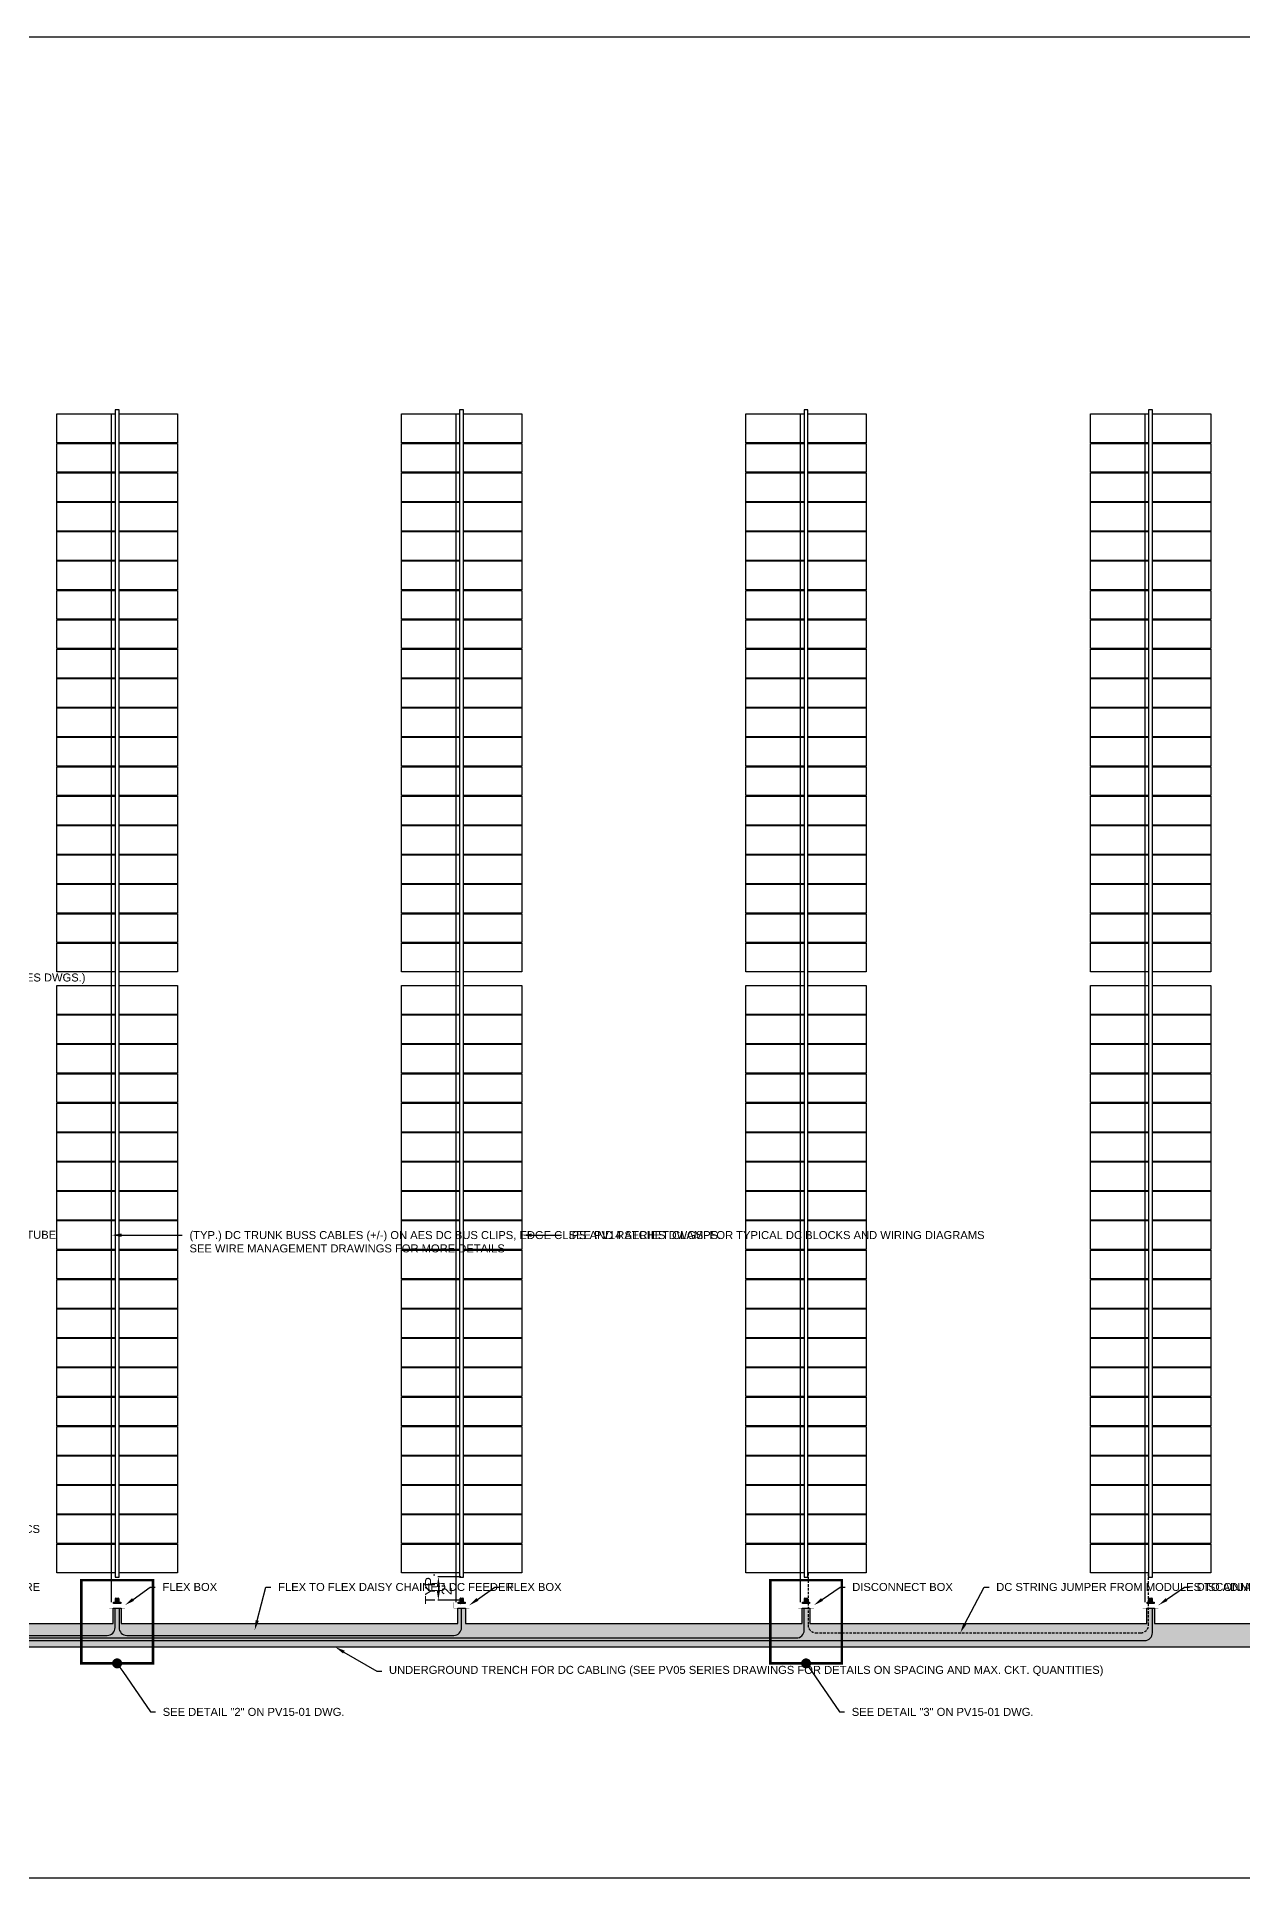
# Model space of a CAD drawing. Header units: feet. Extents: x -9903 to 12307, y -41 to 4121.
# Drawn here: x 525.3 to 645.9, y 10.9 to 194.9 of the extents above; entities that cross this region are included whole.
import ezdxf
from ezdxf import colors
from ezdxf.entities.mleader import LeaderData, LeaderLine
from ezdxf.lldxf.tags import DXFTag
from ezdxf.math import Vec2, Vec3

# ---------------------------------------------------------------- set-up
doc = ezdxf.new("R2010")
doc.units = ezdxf.units.FT
doc.header["$MEASUREMENT"] = 0
doc.linetypes.add('HIDDEN', pattern=[0.375, 0.25, -0.125])
doc.linetypes.add('PHANTOM2', pattern=[1.25, 0.625, -0.125, 0.125, -0.125, 0.125, -0.125])
for name, color, linetype in [('E-CABL-DF', 10, 'DF_CABLE'), ('E-CABL-DT', 30, 'DC TRUNK FEEDER'), ('E-COMB-BOX', 41, 'Continuous'), ('E-DC STRING', 170, 'HIDDEN'), ('E-TREN', 6, 'Continuous'), ('E-TREN-HATCH', 254, 'Continuous'), ('G-ANNO-TEXT', 1, 'Continuous'), ('G-DETL-LINE', 153, 'PHANTOM2'), ('G-TEXT', 7, 'Continuous'), ('PVcase PV Modules (full frames)', 142, 'Continuous'), ('S-BOLT', 93, 'Continuous'), ('S-STEL-ANGL', 3, 'Continuous')]:
    doc.layers.add(name, color=color, linetype=linetype)
doc.styles.add('NEI-A', font='arial.ttf')
doc.styles.get("Standard").update_dxf_attribs({"font": 'arial.ttf'})
tags = doc.linetypes.add('DC TRUNK FEEDER', pattern='A,0.5,-0.2,["DT",Standard,S=0.1,R=0,X=-0.1,Y=-0.05],-0.2', length=0.9).pattern_tags.tags
tags[6] = DXFTag(74, 10)
doc.linetypes.add('DF_CABLE', pattern='A,1,-0.2,["DF",Standard,S=0.1,R=0,X=-0.1,Y=-0.05],-0.2', length=1.4)
doc.dimstyles.new('NEI-A', dxfattribs={"dimtxt": 0.1, "dimasz": 0.125, "dimexe": 0.0625, "dimexo": 0.0625, "dimgap": 0.0625, "dimtad": 0, "dimtih": 1, "dimtoh": 1, "dimdec": 4, "dimzin": 3, "dimdsep": 46, "dimlunit": 4, "dimtxsty": 'NEI-A', "dimcen": 0, "dimadec": 0, "dimazin": 0, "dimtfac": 0.75, "dimtdec": 4, "dimtofl": 0, "dimtmove": 0, "dimatfit": 3, "dimfxl": 1, "dimfrac": 1, "dimtolj": 1, "dimtzin": 0, "dimarcsym": 0})

# ---------------------------------------------------------------- blocks, each defined once
blk = doc.blocks.new('BracketAngle_BottomView')
for p, q in [((81.5, 214.5), (70.5, 214.5)), ((72.4, 214.5), (72.4, 214.4)), ((74.4, 214.5), (74.4, 214.4)), ((77.7, 214.5), (77.7, 214.4)), ((79.7, 214.5), (79.7, 214.4))]:
    blk.add_line(p, q)
for points in [[(70.5, 216.4), (81.5, 216.4), (81.5, 214.4), (70.5, 214.4)], [(71.7, 215.7), (71.9, 215.4), (71.7, 215.1), (71.4, 215.1), (71.2, 215.4), (71.4, 215.7)], [(80.4, 215.7), (80.2, 215.4), (80.4, 215.1), (80.7, 215.1), (80.9, 215.4), (80.7, 215.7)]]:
    blk.add_lwpolyline(points, close=True)
for centre in [(71.5, 215.4), (80.5, 215.4)]:
    blk.add_circle(centre, 0.2)
blk = doc.blocks.new('HT72-18X (2x39)')
for points in [[(49971.08, 17289.69), (49971.08, 17293.41), (49978.57, 17293.41), (49978.57, 17289.69), (49971.08, 17289.69)], [(49978.57, 17293.93), (49978.57, 17143.99), (49979.06, 17143.99), (49979.06, 17293.93), (49978.57, 17293.93)], [(49979.06, 17289.69), (49979.06, 17293.41), (49986.56, 17293.41), (49986.56, 17289.69), (49979.06, 17289.69)], [(49971.08, 17285.91), (49971.08, 17289.63), (49978.57, 17289.63), (49978.57, 17285.91), (49971.08, 17285.91)], [(49979.06, 17285.91), (49979.06, 17289.63), (49986.56, 17289.63), (49986.56, 17285.91), (49979.06, 17285.91)], [(49971.08, 17282.14), (49971.08, 17285.86), (49978.57, 17285.86), (49978.57, 17282.14), (49971.08, 17282.14)], [(49979.06, 17282.14), (49979.06, 17285.86), (49986.56, 17285.86), (49986.56, 17282.14), (49979.06, 17282.14)], [(49971.08, 17278.36), (49971.08, 17282.08), (49978.57, 17282.08), (49978.57, 17278.36), (49971.08, 17278.36)], [(49979.06, 17278.36), (49979.06, 17282.08), (49986.56, 17282.08), (49986.56, 17278.36), (49979.06, 17278.36)], [(49971.08, 17274.59), (49971.08, 17278.3), (49978.57, 17278.3), (49978.57, 17274.59), (49971.08, 17274.59)], [(49979.06, 17274.59), (49979.06, 17278.3), (49986.56, 17278.3), (49986.56, 17274.59), (49979.06, 17274.59)], [(49971.08, 17270.81), (49971.08, 17274.53), (49978.57, 17274.53), (49978.57, 17270.81), (49971.08, 17270.81)], [(49979.06, 17270.81), (49979.06, 17274.53), (49986.56, 17274.53), (49986.56, 17270.81), (49979.06, 17270.81)], [(49971.08, 17267.03), (49971.08, 17270.75), (49978.57, 17270.75), (49978.57, 17267.03), (49971.08, 17267.03)], [(49979.06, 17267.03), (49979.06, 17270.75), (49986.56, 17270.75), (49986.56, 17267.03), (49979.06, 17267.03)], [(49971.08, 17263.26), (49971.08, 17266.97), (49978.57, 17266.97), (49978.57, 17263.26), (49971.08, 17263.26)], [(49979.06, 17263.26), (49979.06, 17266.97), (49986.56, 17266.97), (49986.56, 17263.26), (49979.06, 17263.26)], [(49971.08, 17259.48), (49971.08, 17263.2), (49978.57, 17263.2), (49978.57, 17259.48), (49971.08, 17259.48)], [(49979.06, 17259.48), (49979.06, 17263.2), (49986.56, 17263.2), (49986.56, 17259.48), (49979.06, 17259.48)], [(49971.08, 17255.7), (49971.08, 17259.42), (49978.57, 17259.42), (49978.57, 17255.7), (49971.08, 17255.7)], [(49979.06, 17255.7), (49979.06, 17259.42), (49986.56, 17259.42), (49986.56, 17255.7), (49979.06, 17255.7)], [(49971.08, 17251.93), (49971.08, 17255.65), (49978.57, 17255.65), (49978.57, 17251.93), (49971.08, 17251.93)], [(49979.06, 17251.93), (49979.06, 17255.65), (49986.56, 17255.65), (49986.56, 17251.93), (49979.06, 17251.93)], [(49971.08, 17248.15), (49971.08, 17251.87), (49978.57, 17251.87), (49978.57, 17248.15), (49971.08, 17248.15)], [(49979.06, 17248.15), (49979.06, 17251.87), (49986.56, 17251.87), (49986.56, 17248.15), (49979.06, 17248.15)], [(49971.08, 17244.38), (49971.08, 17248.09), (49978.57, 17248.09), (49978.57, 17244.38), (49971.08, 17244.38)], [(49979.06, 17244.38), (49979.06, 17248.09), (49986.56, 17248.09), (49986.56, 17244.38), (49979.06, 17244.38)], [(49971.08, 17240.6), (49971.08, 17244.32), (49978.57, 17244.32), (49978.57, 17240.6), (49971.08, 17240.6)], [(49979.06, 17240.6), (49979.06, 17244.32), (49986.56, 17244.32), (49986.56, 17240.6), (49979.06, 17240.6)], [(49971.08, 17236.82), (49971.08, 17240.54), (49978.57, 17240.54), (49978.57, 17236.82), (49971.08, 17236.82)], [(49979.06, 17236.82), (49979.06, 17240.54), (49986.56, 17240.54), (49986.56, 17236.82), (49979.06, 17236.82)], [(49971.08, 17233.05), (49971.08, 17236.76), (49978.57, 17236.76), (49978.57, 17233.05), (49971.08, 17233.05)], [(49979.06, 17233.05), (49979.06, 17236.76), (49986.56, 17236.76), (49986.56, 17233.05), (49979.06, 17233.05)], [(49971.08, 17229.27), (49971.08, 17232.99), (49978.57, 17232.99), (49978.57, 17229.27), (49971.08, 17229.27)], [(49979.06, 17229.27), (49979.06, 17232.99), (49986.56, 17232.99), (49986.56, 17229.27), (49979.06, 17229.27)], [(49971.08, 17225.49), (49971.08, 17229.21), (49978.57, 17229.21), (49978.57, 17225.49), (49971.08, 17225.49)], [(49979.06, 17225.49), (49979.06, 17229.21), (49986.56, 17229.21), (49986.56, 17225.49), (49979.06, 17225.49)], [(49971.08, 17221.72), (49971.08, 17225.44), (49978.57, 17225.44), (49978.57, 17221.72), (49971.08, 17221.72)], [(49979.06, 17221.72), (49979.06, 17225.44), (49986.56, 17225.44), (49986.56, 17221.72), (49979.06, 17221.72)], [(49971.08, 17216.26), (49971.08, 17219.98), (49978.57, 17219.98), (49978.57, 17216.26), (49971.08, 17216.26)], [(49979.06, 17216.26), (49979.06, 17219.98), (49986.56, 17219.98), (49986.56, 17216.26), (49979.06, 17216.26)], [(49971.08, 17212.49), (49971.08, 17216.2), (49978.57, 17216.2), (49978.57, 17212.49), (49971.08, 17212.49)], [(49979.06, 17212.49), (49979.06, 17216.2), (49986.56, 17216.2), (49986.56, 17212.49), (49979.06, 17212.49)], [(49971.08, 17208.71), (49971.08, 17212.43), (49978.57, 17212.43), (49978.57, 17208.71), (49971.08, 17208.71)], [(49979.06, 17208.71), (49979.06, 17212.43), (49986.56, 17212.43), (49986.56, 17208.71), (49979.06, 17208.71)], [(49971.08, 17204.93), (49971.08, 17208.65), (49978.57, 17208.65), (49978.57, 17204.93), (49971.08, 17204.93)], [(49979.06, 17204.93), (49979.06, 17208.65), (49986.56, 17208.65), (49986.56, 17204.93), (49979.06, 17204.93)], [(49971.08, 17201.16), (49971.08, 17204.87), (49978.57, 17204.87), (49978.57, 17201.16), (49971.08, 17201.16)], [(49979.06, 17201.16), (49979.06, 17204.87), (49986.56, 17204.87), (49986.56, 17201.16), (49979.06, 17201.16)], [(49971.08, 17197.38), (49971.08, 17201.1), (49978.57, 17201.1), (49978.57, 17197.38), (49971.08, 17197.38)], [(49979.06, 17197.38), (49979.06, 17201.1), (49986.56, 17201.1), (49986.56, 17197.38), (49979.06, 17197.38)], [(49971.08, 17193.6), (49971.08, 17197.32), (49978.57, 17197.32), (49978.57, 17193.6), (49971.08, 17193.6)], [(49979.06, 17193.6), (49979.06, 17197.32), (49986.56, 17197.32), (49986.56, 17193.6), (49979.06, 17193.6)], [(49971.08, 17189.83), (49971.08, 17193.55), (49978.57, 17193.55), (49978.57, 17189.83), (49971.08, 17189.83)], [(49979.06, 17189.83), (49979.06, 17193.55), (49986.56, 17193.55), (49986.56, 17189.83), (49979.06, 17189.83)], [(49971.08, 17186.05), (49971.08, 17189.77), (49978.57, 17189.77), (49978.57, 17186.05), (49971.08, 17186.05)], [(49979.06, 17186.05), (49979.06, 17189.77), (49986.56, 17189.77), (49986.56, 17186.05), (49979.06, 17186.05)], [(49971.08, 17182.28), (49971.08, 17185.99), (49978.57, 17185.99), (49978.57, 17182.28), (49971.08, 17182.28)], [(49979.06, 17182.28), (49979.06, 17185.99), (49986.56, 17185.99), (49986.56, 17182.28), (49979.06, 17182.28)], [(49971.08, 17178.5), (49971.08, 17182.22), (49978.57, 17182.22), (49978.57, 17178.5), (49971.08, 17178.5)], [(49979.06, 17178.5), (49979.06, 17182.22), (49986.56, 17182.22), (49986.56, 17178.5), (49979.06, 17178.5)], [(49971.08, 17174.72), (49971.08, 17178.44), (49978.57, 17178.44), (49978.57, 17174.72), (49971.08, 17174.72)], [(49979.06, 17174.72), (49979.06, 17178.44), (49986.56, 17178.44), (49986.56, 17174.72), (49979.06, 17174.72)], [(49971.08, 17170.95), (49971.08, 17174.66), (49978.57, 17174.66), (49978.57, 17170.95), (49971.08, 17170.95)], [(49979.06, 17170.95), (49979.06, 17174.66), (49986.56, 17174.66), (49986.56, 17170.95), (49979.06, 17170.95)], [(49971.08, 17167.17), (49971.08, 17170.89), (49978.57, 17170.89), (49978.57, 17167.17), (49971.08, 17167.17)], [(49979.06, 17167.17), (49979.06, 17170.89), (49986.56, 17170.89), (49986.56, 17167.17), (49979.06, 17167.17)], [(49971.08, 17163.39), (49971.08, 17167.11), (49978.57, 17167.11), (49978.57, 17163.39), (49971.08, 17163.39)], [(49979.06, 17163.39), (49979.06, 17167.11), (49986.56, 17167.11), (49986.56, 17163.39), (49979.06, 17163.39)], [(49971.08, 17159.62), (49971.08, 17163.34), (49978.57, 17163.34), (49978.57, 17159.62), (49971.08, 17159.62)], [(49979.06, 17159.62), (49979.06, 17163.34), (49986.56, 17163.34), (49986.56, 17159.62), (49979.06, 17159.62)], [(49971.08, 17155.84), (49971.08, 17159.56), (49978.57, 17159.56), (49978.57, 17155.84), (49971.08, 17155.84)], [(49979.06, 17155.84), (49979.06, 17159.56), (49986.56, 17159.56), (49986.56, 17155.84), (49979.06, 17155.84)], [(49971.08, 17152.07), (49971.08, 17155.78), (49978.57, 17155.78), (49978.57, 17152.07), (49971.08, 17152.07)], [(49979.06, 17152.07), (49979.06, 17155.78), (49986.56, 17155.78), (49986.56, 17152.07), (49979.06, 17152.07)], [(49971.08, 17148.29), (49971.08, 17152.01), (49978.57, 17152.01), (49978.57, 17148.29), (49971.08, 17148.29)], [(49979.06, 17148.29), (49979.06, 17152.01), (49986.56, 17152.01), (49986.56, 17148.29), (49979.06, 17148.29)], [(49971.08, 17144.51), (49971.08, 17148.23), (49978.57, 17148.23), (49978.57, 17144.51), (49971.08, 17144.51)], [(49979.06, 17144.51), (49979.06, 17148.23), (49986.56, 17148.23), (49986.56, 17144.51), (49979.06, 17144.51)]]:
    blk.add_lwpolyline(points)
blk = doc.blocks.new('*D26')
at = {"layer": 'Defpoints', "color": 0, "transparency": 16777216}
for p in [(567.81, 40.97), (565.49, 38.64), (567.82, 38.64)]:
    blk.add_point(p, dxfattribs=at)
at = {"layer": 'G-ANNO-TEXT', "color": 0, "lineweight": -2, "transparency": 16777216}
for p, q in [((567.75, 40.97), (565.43, 40.97)), ((565.49, 39.97), (565.49, 39.64)), ((567.76, 38.64), (565.43, 38.64))]:
    blk.add_line(p, q, dxfattribs=at)
at = {"layer": 'G-ANNO-TEXT', "color": 0, "transparency": 16777216}
for points in [[(565.33, 39.97), (565.66, 39.97), (565.49, 40.97)], [(565.33, 39.64), (565.66, 39.64), (565.49, 38.64)]]:
    blk.add_solid(points, dxfattribs=at)
at = {"layer": 'G-ANNO-TEXT', "color": 0, "transparency": 16777216, "insert": (565.49, 39.8), "char_height": 1, "attachment_point": 5, "rotation": 90, "style": 'NEI-A'}
blk.add_mtext('\\A1;TYP.\\P2"', dxfattribs=at)
blk = doc.blocks.new('_Dot')
at = {"color": 0, "linetype": 'ByBlock', "lineweight": -2}
blk.add_line((-0.5, 0), (-1, 0), dxfattribs=at)
at = {"color": 0, "linetype": 'ByBlock', "const_width": 0.5}
blk.add_lwpolyline([(-0.25, 0, 1), (0.25, 0, 1)], format="xyb", close=True, dxfattribs=at)
blk = doc.blocks.new('*U25')
at = {"layer": 'Defpoints'}
blk.add_lwpolyline([(0, 23.011), (26.909, 23.011), (26.909, 0), (0, 0)], close=True, dxfattribs=at)

msp = doc.modelspace()

# ---------------------------------------------------------------- hatches: boundary and pattern name
at = {"layer": 'E-TREN-HATCH'}
h = msp.add_hatch(color=256, dxfattribs=at)
h.dxf.hatch_style = 1
h.paths.add_polyline_path([(662.1, 36.3), (637.12, 36.3), (637.12, 37.85), (636.34, 37.85), (636.34, 36.3), (602.66, 36.3), (602.66, 37.85), (601.88, 37.85), (601.88, 36.3), (568.2, 36.3), (568.2, 37.85), (567.43, 37.85), (567.43, 36.3), (533.75, 36.3), (533.75, 37.85), (532.97, 37.85), (532.97, 36.3), (499.24, 36.3), (499.24, 37.85), (498.46, 37.85), (498.46, 36.3), (464.78, 36.3), (464.78, 37.85), (464, 37.85), (464, 36.3), (450.41, 36.3), (450.41, 33.96), (662.1, 33.96)])
at = {"layer": 'S-BOLT'}
h = msp.add_hatch(dxfattribs=at)
h.set_pattern_fill('ANSI31', color=256, scale=0.064847)
h.set_pattern_definition([(45, (531.963159, 34.026337), (-0.005731732, 0.005731732), [])])
h.paths.add_polyline_path([(533.52, 38.66), (533.48, 38.66), (533.48, 38.45), (533.52, 38.45)])
h.paths.add_polyline_path([(533.52, 38.39), (533.48, 38.39), (533.48, 38.32), (533.52, 38.32)])
h.paths.add_polyline_path([(533.23, 38.39), (533.2, 38.39), (533.2, 38.32), (533.23, 38.32)])
h.paths.add_polyline_path([(533.2, 38.66), (533.2, 38.45), (533.23, 38.45), (533.23, 38.66)])
h = msp.add_hatch(dxfattribs=at)
h.set_pattern_fill('ANSI31', color=256, scale=0.064847)
h.set_pattern_definition([(45, (566.420336, 34.026337), (-0.005731732, 0.005731732), [])])
h.paths.add_polyline_path([(567.97, 38.66), (567.94, 38.66), (567.94, 38.45), (567.97, 38.45)])
h.paths.add_polyline_path([(567.97, 38.39), (567.94, 38.39), (567.94, 38.32), (567.97, 38.32)])
h.paths.add_polyline_path([(567.69, 38.39), (567.66, 38.39), (567.66, 38.32), (567.69, 38.32)])
h.paths.add_polyline_path([(567.66, 38.66), (567.66, 38.45), (567.69, 38.45), (567.69, 38.66)])
h = msp.add_hatch(dxfattribs=at)
h.set_pattern_fill('ANSI31', color=256, scale=0.064847)
h.set_pattern_definition([(45, (600.877513, 34.026337), (-0.005731732, 0.005731732), [])])
h.paths.add_polyline_path([(602.43, 38.66), (602.4, 38.66), (602.4, 38.45), (602.43, 38.45)])
h.paths.add_polyline_path([(602.43, 38.39), (602.4, 38.39), (602.4, 38.32), (602.43, 38.32)])
h.paths.add_polyline_path([(602.15, 38.39), (602.11, 38.39), (602.11, 38.32), (602.15, 38.32)])
h.paths.add_polyline_path([(602.11, 38.66), (602.11, 38.45), (602.15, 38.45), (602.15, 38.66)])
h = msp.add_hatch(dxfattribs=at)
h.set_pattern_fill('ANSI31', color=256, scale=0.064847)
h.set_pattern_definition([(45, (635.33469, 34.026337), (-0.005731732, 0.005731732), [])])
h.paths.add_polyline_path([(636.89, 38.66), (636.85, 38.66), (636.85, 38.45), (636.89, 38.45)])
h.paths.add_polyline_path([(636.89, 38.39), (636.85, 38.39), (636.85, 38.32), (636.89, 38.32)])
h.paths.add_polyline_path([(636.6, 38.39), (636.57, 38.39), (636.57, 38.32), (636.6, 38.32)])
h.paths.add_polyline_path([(636.57, 38.66), (636.57, 38.45), (636.6, 38.45), (636.6, 38.66)])

# ---------------------------------------------------------------- linework, layer by layer
at = {"layer": 'E-CABL-DF', "ltscale": 0.5, "flags": 128}
for points in [[(450.41, 34.61), (636.15, 34.61, 0.414214), (636.92, 35.39), (636.92, 37.85)], [(450.41, 34.87), (601.3, 34.87, 0.414214), (602.08, 35.65), (602.08, 37.85)], [(499.04, 37.85), (499.04, 35.91, 0.414214), (499.82, 35.13), (532.38, 35.13, 0.414214), (533.16, 35.91), (533.16, 37.85)], [(533.55, 37.85), (533.55, 35.91, 0.414214), (534.33, 35.13), (567.04, 35.13, 0.414214), (567.81, 35.91), (567.81, 37.85)]]:
    msp.add_lwpolyline(points, format="xyb", dxfattribs=at)
at = {"layer": 'E-CABL-DT'}
for points in [[(532.81, 38.44), (532.81, 157.24)], [(567.27, 38.44), (567.27, 157.24)], [(601.73, 38.44), (601.73, 157.24)], [(636.18, 38.44), (636.18, 157.24)]]:
    msp.add_lwpolyline(points, dxfattribs=at)
at = {"layer": 'E-COMB-BOX', "const_width": 0.00324}
for points in [[(532.58, 38.44), (532.58, 37.85), (534.14, 37.85), (534.14, 38.44)], [(534.14, 38.44), (532.58, 38.44)], [(532.58, 37.92), (534.14, 37.92)], [(567.04, 38.44), (567.04, 37.85), (568.59, 37.85), (568.59, 38.44)], [(568.59, 38.44), (567.04, 38.44)], [(567.04, 37.92), (568.59, 37.92)], [(601.49, 38.44), (601.49, 37.85), (603.05, 37.85), (603.05, 38.44)], [(603.05, 38.44), (601.49, 38.44)], [(601.49, 37.92), (603.05, 37.92)], [(635.95, 38.44), (635.95, 37.85), (637.51, 37.85), (637.51, 38.44)], [(637.51, 38.44), (635.95, 38.44)], [(635.95, 37.92), (637.51, 37.92)]]:
    msp.add_lwpolyline(points, dxfattribs=at)
at = {"layer": 'E-DC STRING'}
msp.add_lwpolyline([(602.47, 41.37), (602.47, 36.17, 0.414214), (603.24, 35.39), (635.76, 35.39, 0.414214), (636.53, 36.17), (636.53, 41.37)], format="xyb", dxfattribs=at)
at = {"layer": 'E-TREN'}
for points in [[(499.24, 36.3), (532.97, 36.3), (532.97, 37.85), (533.75, 37.85), (533.75, 36.3), (567.43, 36.3), (567.43, 37.85), (568.2, 37.85), (568.2, 36.3), (601.88, 36.3), (601.88, 37.85), (602.66, 37.85), (602.66, 36.3), (636.34, 36.3), (636.34, 37.85), (637.12, 37.85), (637.12, 36.3), (662.1, 36.3)], [(662.1, 33.96), (450.41, 33.96)]]:
    msp.add_lwpolyline(points, dxfattribs=at)
at = {"layer": 'G-DETL-LINE', "const_width": 0.259}
for points in [[(529.78, 40.65), (536.94, 40.65), (536.94, 32.33), (529.78, 32.33)], [(598.69, 40.65), (605.85, 40.65), (605.85, 32.33), (598.69, 32.33)]]:
    msp.add_lwpolyline(points, close=True, dxfattribs=at)
at = {"layer": 'G-TEXT', "flags": 128}
for points in [[(533.24, 38.45), (533.48, 38.45), (533.48, 38.46), (533.38, 38.46, -0.414214), (533.36, 38.47), (533.36, 38.8, -0.414214), (533.38, 38.81), (533.48, 38.81), (533.48, 38.83), (533.24, 38.83), (533.24, 38.81), (533.34, 38.81, -0.414214), (533.35, 38.8), (533.35, 38.47, -0.414214), (533.34, 38.46), (533.24, 38.46), (533.24, 38.45)], [(567.69, 38.45), (567.94, 38.45), (567.94, 38.46), (567.83, 38.46, -0.414214), (567.82, 38.47), (567.82, 38.8, -0.414214), (567.83, 38.81), (567.94, 38.81), (567.94, 38.83), (567.69, 38.83), (567.69, 38.81), (567.79, 38.81, -0.414214), (567.81, 38.8), (567.81, 38.47, -0.414214), (567.79, 38.46), (567.69, 38.46), (567.69, 38.45)], [(602.15, 38.45), (602.39, 38.45), (602.39, 38.46), (602.29, 38.46, -0.414214), (602.28, 38.47), (602.28, 38.8, -0.414214), (602.29, 38.81), (602.39, 38.81), (602.39, 38.83), (602.15, 38.83), (602.15, 38.81), (602.25, 38.81, -0.414214), (602.27, 38.8), (602.27, 38.47, -0.414214), (602.25, 38.46), (602.15, 38.46), (602.15, 38.45)], [(636.61, 38.45), (636.85, 38.45), (636.85, 38.46), (636.75, 38.46, -0.414214), (636.73, 38.47), (636.73, 38.8, -0.414214), (636.75, 38.81), (636.85, 38.81), (636.85, 38.83), (636.61, 38.83), (636.61, 38.81), (636.71, 38.81, -0.414214), (636.72, 38.8), (636.72, 38.47, -0.414214), (636.71, 38.46), (636.61, 38.46), (636.61, 38.45)]]:
    msp.add_lwpolyline(points, format="xyb", dxfattribs=at)
at = {"layer": 'S-BOLT'}
for p, q in [((533.23, 38.86), (533.48, 38.86)), ((533.23, 38.83), (533.48, 38.83)), ((567.69, 38.86), (567.94, 38.86)), ((567.69, 38.83), (567.94, 38.83)), ((602.15, 38.86), (602.4, 38.86)), ((602.15, 38.83), (602.4, 38.83)), ((636.6, 38.86), (636.85, 38.86)), ((636.6, 38.83), (636.85, 38.83)), ((533.17, 38.41), (533.17, 38.44)), ((533.18, 38.39), (533.18, 38.41)), ((533.26, 38.39), (533.18, 38.39)), ((533.22, 38.41), (533.23, 38.43)), ((533.22, 38.41), (533.24, 38.43)), ((533.26, 38.39), (533.26, 38.41)), ((533.45, 38.41), (533.45, 38.44)), ((533.46, 38.39), (533.46, 38.41)), ((533.54, 38.39), (533.46, 38.39)), ((533.5, 38.41), (533.51, 38.43)), ((533.51, 38.41), (533.52, 38.43)), ((533.54, 38.39), (533.54, 38.41)), ((567.62, 38.41), (567.62, 38.44)), ((567.63, 38.39), (567.63, 38.41)), ((567.71, 38.39), (567.63, 38.39)), ((567.67, 38.41), (567.68, 38.43)), ((567.68, 38.41), (567.69, 38.43)), ((567.71, 38.39), (567.71, 38.41)), ((567.91, 38.41), (567.91, 38.44)), ((567.92, 38.39), (567.92, 38.41)), ((568, 38.39), (567.92, 38.39)), ((567.96, 38.41), (567.97, 38.43)), ((567.97, 38.41), (567.98, 38.43)), ((568, 38.39), (568, 38.41)), ((602.08, 38.41), (602.08, 38.44)), ((602.09, 38.39), (602.09, 38.41)), ((602.17, 38.39), (602.09, 38.39)), ((602.13, 38.41), (602.14, 38.43)), ((602.14, 38.41), (602.15, 38.43)), ((602.17, 38.39), (602.17, 38.41)), ((602.36, 38.41), (602.36, 38.44)), ((602.37, 38.39), (602.37, 38.41)), ((602.45, 38.39), (602.37, 38.39)), ((602.41, 38.41), (602.42, 38.43)), ((602.42, 38.41), (602.43, 38.43)), ((602.45, 38.39), (602.45, 38.41)), ((636.54, 38.41), (636.54, 38.44)), ((636.55, 38.39), (636.55, 38.41)), ((636.63, 38.39), (636.55, 38.39)), ((636.59, 38.41), (636.6, 38.43)), ((636.6, 38.41), (636.61, 38.43)), ((636.63, 38.39), (636.63, 38.41)), ((636.82, 38.41), (636.82, 38.44)), ((636.83, 38.39), (636.83, 38.41)), ((636.91, 38.39), (636.83, 38.39)), ((636.87, 38.41), (636.88, 38.43)), ((636.88, 38.41), (636.89, 38.43)), ((636.91, 38.39), (636.91, 38.41))]:
    msp.add_line(p, q, dxfattribs=at)
for points in [[(533.23, 38.83), (533.23, 38.45), (533.2, 38.45), (533.2, 38.83)], [(533.52, 38.83), (533.52, 38.45), (533.48, 38.45), (533.48, 38.83)], [(567.69, 38.83), (567.69, 38.45), (567.66, 38.45), (567.66, 38.83)], [(567.97, 38.83), (567.97, 38.45), (567.94, 38.45), (567.94, 38.83)], [(602.15, 38.83), (602.15, 38.45), (602.11, 38.45), (602.11, 38.83)], [(602.43, 38.83), (602.43, 38.45), (602.4, 38.45), (602.4, 38.83)], [(636.6, 38.83), (636.6, 38.45), (636.57, 38.45), (636.57, 38.83)], [(636.89, 38.83), (636.89, 38.45), (636.85, 38.45), (636.85, 38.83)], [(533.17, 38.44), (533.27, 38.44)], [(533.27, 38.44), (533.27, 38.41), (533.17, 38.41)], [(533.17, 38.43), (533.27, 38.43)], [(533.2, 38.66), (533.23, 38.66)], [(533.23, 38.39), (533.23, 38.32), (533.2, 38.32), (533.2, 38.39)], [(533.45, 38.44), (533.55, 38.44)], [(533.55, 38.44), (533.55, 38.41), (533.45, 38.41)], [(533.45, 38.43), (533.55, 38.43)], [(533.48, 38.66), (533.52, 38.66)], [(533.52, 38.39), (533.52, 38.32), (533.48, 38.32), (533.48, 38.39)], [(567.62, 38.44), (567.72, 38.44)], [(567.72, 38.44), (567.72, 38.41), (567.62, 38.41)], [(567.62, 38.43), (567.72, 38.43)], [(567.66, 38.66), (567.69, 38.66)], [(567.69, 38.39), (567.69, 38.32), (567.66, 38.32), (567.66, 38.39)], [(567.91, 38.44), (568.01, 38.44)], [(568.01, 38.44), (568.01, 38.41), (567.91, 38.41)], [(567.91, 38.43), (568.01, 38.43)], [(567.94, 38.66), (567.97, 38.66)], [(567.97, 38.39), (567.97, 38.32), (567.94, 38.32), (567.94, 38.39)], [(602.08, 38.44), (602.18, 38.44)], [(602.18, 38.44), (602.18, 38.41), (602.08, 38.41)], [(602.08, 38.43), (602.18, 38.43)], [(602.11, 38.66), (602.15, 38.66)], [(602.15, 38.39), (602.15, 38.32), (602.11, 38.32), (602.11, 38.39)], [(602.36, 38.44), (602.46, 38.44)], [(602.46, 38.44), (602.46, 38.41), (602.36, 38.41)], [(602.36, 38.43), (602.46, 38.43)], [(602.4, 38.66), (602.43, 38.66)], [(602.43, 38.39), (602.43, 38.32), (602.4, 38.32), (602.4, 38.39)], [(636.54, 38.44), (636.64, 38.44)], [(636.64, 38.44), (636.64, 38.41), (636.54, 38.41)], [(636.54, 38.43), (636.64, 38.43)], [(636.57, 38.66), (636.6, 38.66)], [(636.6, 38.39), (636.6, 38.32), (636.57, 38.32), (636.57, 38.39)], [(636.82, 38.44), (636.92, 38.44)], [(636.92, 38.44), (636.92, 38.41), (636.82, 38.41)], [(636.82, 38.43), (636.92, 38.43)], [(636.85, 38.66), (636.89, 38.66)], [(636.89, 38.39), (636.89, 38.32), (636.85, 38.32), (636.85, 38.39)]]:
    msp.add_lwpolyline(points, dxfattribs=at)
for centre, start, end in [((533.23, 38.83), 90, 180), ((533.48, 38.83), 0, 90), ((567.69, 38.83), 90, 180), ((567.94, 38.83), 0, 90), ((602.15, 38.83), 90, 180), ((602.4, 38.83), 0, 90), ((636.6, 38.83), 90, 180), ((636.85, 38.83), 0, 90)]:
    msp.add_arc(centre, 0.0324, start, end, dxfattribs=at)

# ---------------------------------------------------------------- block references
at = {"layer": 'Defpoints', "xscale": 8, "yscale": 8, "zscale": 8}
msp.add_blockref('*U25', (445.25, 10.86), dxfattribs=at)
at = {"layer": 'PVcase PV Modules (full frames)', "color": 144, "true_color": 0x007ca5, "xscale": 0.7781656933187834, "yscale": 0.7781656933187834, "zscale": 0.7781656933187834}
for p in [(-38358.44, -13299.9), (-38323.99, -13299.9), (-38289.53, -13299.9), (-38255.07, -13299.9)]:
    msp.add_blockref('HT72-18X (2x39)', p, dxfattribs=at)
at = {"layer": 'S-STEL-ANGL', "xscale": 0.06484714110989862, "yscale": 0.06484714110989862, "zscale": 0.06484714110989862, "rotation": 180}
for p in [(538.29, 52.35), (572.75, 52.35), (607.2, 52.35), (641.66, 52.35)]:
    msp.add_blockref('BracketAngle_BottomView', p, dxfattribs=at)

# ---------------------------------------------------------------- dimensions: what is measured, and where the dimension line sits
at = {"layer": 'G-ANNO-TEXT'}
dim = msp.add_linear_dim(base=(565.49, 38.64), p1=(567.81, 40.97), p2=(567.82, 38.64), angle=90, text='TYP.\\P<>', dimstyle='NEI-A', override={"dimtxt": 1, "dimasz": 1, "dimdec": 0}, dxfattribs=at)
dim.commit()
dim.dimension.update_dxf_attribs({"geometry": '*D26', "text_midpoint": (565.49, 39.8), "dimtype": 160, "text_rotation": 90})

# ---------------------------------------------------------------- leaders
ml = msp.add_multileader_mtext('Standard', dxfattribs=at)
ml.set_content('\\pxql,t3.00005;A.C.U. BOX (AMPT COMMUNICATIONS UNIT) MOUNTED UNDER TRACKER TABLES (SEE PV13 SERIES DWGS.)', color=256, style='NEI-A')
ml.set_leader_properties()
ml.build(insert=Vec2(0, 0))
ml.multileader.update_dxf_attribs({"dogleg_length": 0.0625, "arrow_head_size": 1, "scale": 8})
ctx = ml.context
ctx.base_point, ctx.scale, ctx.char_height, ctx.arrow_head_size, ctx.landing_gap_size, ctx.plane_origin = Vec3(470.37, 100.78), 8, 0.8, 1, 0.72, Vec3(1080.71, -324.69)
notes = []
notes.append((ctx, [(0, (1, 1, 0), (469.87, 100.78), (1, 0), 0.5, [(1, [(465.12, 100.78)], 0, [])])]))
ctx.mtext.insert, ctx.mtext.width, ctx.mtext.flow_direction = Vec3(471.09, 101.3), 20.8113, 5
ml = msp.add_multileader_mtext('Standard', dxfattribs=at)
ml.set_content('\\pxql,t3.00005;(TYP.) TRACKER TABLE', color=256, style='NEI-A')
ml.set_leader_properties()
ml.build(insert=Vec2(0, 0))
ml.multileader.update_dxf_attribs({"dogleg_length": 0.0625, "arrow_head_size": 1, "scale": 8})
ctx = ml.context
ctx.base_point, ctx.scale, ctx.char_height, ctx.arrow_head_size, ctx.landing_gap_size, ctx.plane_origin = Vec3(474.43, 75.14), 8, 0.8, 1, 0.72, Vec3(1086.05, -350.32)
notes.append((ctx, [(0, (1, 1, 0), (473.93, 75.14), (1, 0), 0.5, [(1, [(470.47, 75.14)], 0, [])])]))
ctx.mtext.insert, ctx.mtext.width, ctx.mtext.flow_direction = Vec3(475.15, 75.54), 10.6538, 5
ml = msp.add_multileader_mtext('Standard', dxfattribs=at)
ml.set_content('\\pxql,t3.00005;(TYP.) TRACKER TABLE TORQUE TUBE', color=256, style='NEI-A')
ml.set_leader_properties()
ml.build(insert=Vec2(0, 0))
ml.multileader.update_dxf_attribs({"dogleg_length": 0.0625, "arrow_head_size": 1, "scale": 8})
ctx = ml.context
ctx.base_point, ctx.scale, ctx.char_height, ctx.arrow_head_size, ctx.landing_gap_size, ctx.plane_origin = Vec3(505.43, 75.14), 8, 0.8, 1, 0.72, Vec3(1115.8, -350.32)
notes.append((ctx, [(0, (1, 1, 0), (504.93, 75.14), (1, 0), 0.5, [(1, [(499.09, 75.14)], 0, [])])]))
ctx.mtext.insert, ctx.mtext.width, ctx.mtext.flow_direction = Vec3(506.15, 75.58), 12.9952, 5
ml = msp.add_multileader_mtext('Standard', dxfattribs=at)
ml.set_content('\\pxql,t3.00005;(TYP.) DC TRUNK BUSS CABLES (+/-) ON AES DC BUS CLIPS, EDGE CLIPS AND RATCHET CLAMPS.\\PSEE WIRE MANAGEMENT DRAWINGS FOR MORE DETAILS', color=256, style='NEI-A')
ml.set_leader_properties()
ml.build(insert=Vec2(0, 0))
ml.multileader.update_dxf_attribs({"dogleg_length": 0.0625, "arrow_head_size": 1, "scale": 8})
ctx = ml.context
ctx.base_point, ctx.scale, ctx.char_height, ctx.arrow_head_size, ctx.landing_gap_size, ctx.plane_origin = Vec3(539.88, 75.14), 8, 0.8, 1, 0.72, Vec3(1150.26, -350.32)
notes.append((ctx, [(0, (1, 1, 0), (539.38, 75.14), (1, 0), 0.5, [(1, [(532.81, 75.14)], 0, [])])]))
ctx.mtext.insert, ctx.mtext.width, ctx.mtext.flow_direction = Vec3(540.6, 75.55), 21.1205, 5
ml = msp.add_multileader_mtext('Standard', dxfattribs=at)
ml.set_content('\\pxql,t3.00005;SEE PV14 SERIES DWGS. FOR TYPICAL DC BLOCKS AND WIRING DIAGRAMS ', color=256, style='NEI-A')
ml.set_leader_properties()
ml.build(insert=Vec2(0, 0))
ml.multileader.update_dxf_attribs({"dogleg_length": 0.0625, "arrow_head_size": 1, "scale": 8})
ctx = ml.context
ctx.base_point, ctx.scale, ctx.char_height, ctx.arrow_head_size, ctx.landing_gap_size, ctx.plane_origin = Vec3(577.8, 75.14), 8, 0.8, 1, 0.72, Vec3(1189.43, -350.32)
notes.append((ctx, [(0, (1, 1, 0), (577.3, 75.14), (1, 0), 0.5, [(1, [(573.84, 75.14)], 0, [])])]))
ctx.mtext.insert, ctx.mtext.width, ctx.mtext.defined_height, ctx.mtext.flow_direction = Vec3(578.52, 75.55), 16.1768, 6.28, 5
ml = msp.add_multileader_mtext('Standard', dxfattribs=at)
ml.set_content('\\pxql,t3.00005;P.O.E. BOX (POWER OVER ETHERNET HUB) MOUNTED TO CLOSEST FLEX/DISC. BOX POST TO PCS', color=256, style='NEI-A')
ml.set_leader_properties()
ml.build(insert=Vec2(0, 0))
ml.multileader.update_dxf_attribs({"dogleg_length": 0.0625, "arrow_head_size": 1, "scale": 8})
ctx = ml.context
ctx.base_point, ctx.scale, ctx.char_height, ctx.arrow_head_size, ctx.landing_gap_size, ctx.plane_origin = Vec3(470.97, 45.76), 8, 0.8, 1, 0.72, Vec3(1096.88, -387.35)
notes.append((ctx, [(0, (1, 1, 0), (470.47, 45.76), (1, 0), 0.5, [(1, [(464.39, 39.35)], 0, [])])]))
ctx.mtext.insert, ctx.mtext.width, ctx.mtext.flow_direction = Vec3(471.69, 46.17), 21.1868, 5
ml = msp.add_multileader_mtext('Standard', dxfattribs=at)
ml.set_content('\\pxql,t3.00005;ALL ELECTRIC BOXES AND SUPPORT POSTS SHALL BE GROUNDED FROM DC TRENCH GROUND WIRE', color=256, style='NEI-A')
ml.set_leader_properties()
ml.build(insert=Vec2(0, 0))
ml.multileader.update_dxf_attribs({"dogleg_length": 0.0625, "arrow_head_size": 1, "scale": 8})
ctx = ml.context
ctx.base_point, ctx.scale, ctx.char_height, ctx.arrow_head_size, ctx.landing_gap_size, ctx.plane_origin = Vec3(469, 39.96), 8, 0.8, 1, 0.72, Vec3(1091.06, -391.64)
notes.append((ctx, [(0, (1, 1, 0), (468.5, 39.96), (1, 0), 0.5, [(0, [(465.17, 37.85), (464.4, 38.64)], 0, [])])]))
ctx.mtext.insert, ctx.mtext.width, ctx.mtext.flow_direction = Vec3(469.72, 40.37), 23.7206, 5
ml = msp.add_multileader_mtext('Standard', dxfattribs=at)
ml.set_content('\\pxql,t3.00005;DISCONNECT BOX', color=256, style='NEI-A')
ml.set_leader_properties()
ml.build(insert=Vec2(0, 0))
ml.multileader.update_dxf_attribs({"dogleg_length": 0.0625, "arrow_head_size": 1, "scale": 8})
ctx = ml.context
ctx.base_point, ctx.scale, ctx.char_height, ctx.arrow_head_size, ctx.landing_gap_size, ctx.plane_origin = Vec3(502.75, 39.96), 8, 0.8, 1, 0.72, Vec3(1124.8, -391.64)
notes.append((ctx, [(0, (1, 1, 0), (502.25, 39.96), (1, 0), 0.5, [(1, [(499.63, 38.14)], 0, [])])]))
ctx.mtext.insert, ctx.mtext.width, ctx.mtext.flow_direction = Vec3(503.47, 40.37), 11.2122, 5
ml = msp.add_multileader_mtext('Standard', dxfattribs=at)
ml.set_content('\\pxql,t3.00005;FLEX BOX', color=256, style='NEI-A')
ml.set_leader_properties()
ml.build(insert=Vec2(0, 0))
ml.multileader.update_dxf_attribs({"dogleg_length": 0.0625, "arrow_head_size": 1, "scale": 8})
ctx = ml.context
ctx.base_point, ctx.scale, ctx.char_height, ctx.arrow_head_size, ctx.landing_gap_size, ctx.plane_origin = Vec3(537.18, 39.96), 8, 0.8, 1, 0.72, Vec3(1159.31, -391.64)
notes.append((ctx, [(0, (1, 1, 0), (536.68, 39.96), (1, 0), 0.5, [(1, [(534.14, 38.14)], 0, [])])]))
ctx.mtext.insert, ctx.mtext.width, ctx.mtext.flow_direction = Vec3(537.9, 40.37), 6.5185, 5
ml = msp.add_multileader_mtext('Standard', dxfattribs=at)
ml.set_content('\\pxql,t3.00005;FLEX TO FLEX DAISY CHAINED DC FEEDER', color=256, style='NEI-A')
ml.set_leader_properties()
ml.build(insert=Vec2(0, 0))
ml.multileader.update_dxf_attribs({"dogleg_length": 0.0625, "arrow_head_size": 1, "scale": 8})
ctx = ml.context
ctx.base_point, ctx.scale, ctx.char_height, ctx.arrow_head_size, ctx.landing_gap_size, ctx.plane_origin = Vec3(548.75, 39.96), 8, 0.8, 1, 0.72, Vec3(1170.97, -401.79)
notes.append((ctx, [(0, (1, 1, 0), (548.25, 39.96), (1, 0), 0.5, [(1, [(547.12, 35.65)], 0, [])])]))
ctx.mtext.insert, ctx.mtext.width, ctx.mtext.flow_direction = Vec3(549.47, 40.37), 10.2426, 5
ml = msp.add_multileader_mtext('Standard', dxfattribs=at)
ml.set_content('\\pxql,t3.00005;FLEX BOX', color=256, style='NEI-A')
ml.set_leader_properties()
ml.build(insert=Vec2(0, 0))
ml.multileader.update_dxf_attribs({"dogleg_length": 0.0625, "arrow_head_size": 1, "scale": 8})
ctx = ml.context
ctx.base_point, ctx.scale, ctx.char_height, ctx.arrow_head_size, ctx.landing_gap_size, ctx.plane_origin = Vec3(571.63, 39.96), 8, 0.8, 1, 0.72, Vec3(1193.77, -391.64)
notes.append((ctx, [(0, (1, 1, 0), (571.13, 39.96), (1, 0), 0.5, [(1, [(568.59, 38.14)], 0, [])])]))
ctx.mtext.insert, ctx.mtext.width, ctx.mtext.flow_direction = Vec3(572.35, 40.37), 6.6132, 5
ml = msp.add_multileader_mtext('Standard', dxfattribs=at)
ml.set_content('\\pxql,t3.00005;DISCONNECT BOX', color=256, style='NEI-A')
ml.set_leader_properties()
ml.build(insert=Vec2(0, 0))
ml.multileader.update_dxf_attribs({"dogleg_length": 0.0625, "arrow_head_size": 1, "scale": 8})
ctx = ml.context
ctx.base_point, ctx.scale, ctx.char_height, ctx.arrow_head_size, ctx.landing_gap_size, ctx.plane_origin = Vec3(606.17, 39.96), 8, 0.8, 1, 0.72, Vec3(1228.23, -391.64)
notes.append((ctx, [(0, (1, 1, 0), (605.67, 39.96), (1, 0), 0.5, [(1, [(603.05, 38.14)], 0, [])])]))
ctx.mtext.insert, ctx.mtext.width, ctx.mtext.flow_direction = Vec3(606.89, 40.37), 10.5398, 5
ml = msp.add_multileader_mtext('Standard', dxfattribs=at)
ml.set_content('\\pxql,t3.00005;DC STRING JUMPER FROM MODULES TO ADJACENT OPTIMIZER', color=256, style='NEI-A')
ml.set_leader_properties()
ml.build(insert=Vec2(0, 0))
ml.multileader.update_dxf_attribs({"dogleg_length": 0.0625, "arrow_head_size": 1, "scale": 8})
ctx = ml.context
ctx.base_point, ctx.scale, ctx.char_height, ctx.arrow_head_size, ctx.landing_gap_size, ctx.plane_origin = Vec3(620.57, 39.96), 8, 0.8, 1, 0.72, Vec3(1243.52, -391.64)
notes.append((ctx, [(0, (1, 1, 0), (620.07, 39.96), (1, 0), 0.5, [(1, [(617.7, 35.39)], 0, [])])]))
ctx.mtext.insert, ctx.mtext.width, ctx.mtext.flow_direction = Vec3(621.29, 40.37), 12.9384, 5
ml = msp.add_multileader_mtext('Standard', dxfattribs=at)
ml.set_content('\\pxql,t3.00005;DISCONNECT BOX', color=256, style='NEI-A')
ml.set_leader_properties()
ml.build(insert=Vec2(0, 0))
ml.multileader.update_dxf_attribs({"dogleg_length": 0.0625, "arrow_head_size": 1, "scale": 8})
ctx = ml.context
ctx.base_point, ctx.scale, ctx.char_height, ctx.arrow_head_size, ctx.landing_gap_size, ctx.plane_origin = Vec3(640.62, 39.96), 8, 0.8, 1, 0.72, Vec3(1262.68, -391.64)
notes.append((ctx, [(0, (1, 1, 0), (640.12, 39.96), (1, 0), 0.5, [(1, [(637.51, 38.14)], 0, [])])]))
ctx.mtext.insert, ctx.mtext.width, ctx.mtext.flow_direction = Vec3(641.34, 40.37), 10.8115, 5
ml = msp.add_multileader_mtext('Standard', dxfattribs=at)
ml.set_content('\\pxql,t3.00005;TO INVERTER', color=256, style='NEI-A')
ml.set_leader_properties()
ml.build(insert=Vec2(0, 0))
ml.multileader.update_dxf_attribs({"dogleg_length": 0.0625, "arrow_head_size": 1, "scale": 8})
ctx = ml.context
ctx.base_point, ctx.scale, ctx.char_height, ctx.arrow_head_size, ctx.landing_gap_size, ctx.plane_origin = Vec3(458.94, 32.76), 8, 0.8, 1, 0.72, Vec3(1070.57, -392.7)
notes.append((ctx, [(0, (1, 1, 0), (458.44, 32.76), (1, 0), 0.5, [(1, [(454.99, 32.76)], 0, [])])]))
ctx.mtext.insert, ctx.mtext.width, ctx.mtext.flow_direction = Vec3(459.66, 33.17), 58.4172, 5
ml = msp.add_multileader_mtext('Standard', dxfattribs=at)
ml.set_content('\\pxql,t3.00005;UNDERGROUND TRENCH FOR DC CABLING (SEE PV05 SERIES DRAWINGS FOR DETAILS ON SPACING AND MAX. CKT. QUANTITIES)', color=256, style='NEI-A')
ml.set_leader_properties()
ml.build(insert=Vec2(0, 0))
ml.multileader.update_dxf_attribs({"dogleg_length": 0.0625, "arrow_head_size": 1, "scale": 8})
ctx = ml.context
ctx.base_point, ctx.scale, ctx.char_height, ctx.arrow_head_size, ctx.landing_gap_size, ctx.plane_origin = Vec3(559.83, 31.56), 8, 0.8, 1, 0.72, Vec3(1180.67, -401.79)
notes.append((ctx, [(0, (1, 1, 0), (559.33, 31.56), (1, 0), 0.5, [(1, [(555.18, 33.96)], 0, [])])]))
ctx.mtext.insert, ctx.mtext.width, ctx.mtext.flow_direction = Vec3(560.55, 32.08), 24.2369, 5
ml = msp.add_multileader_mtext('Standard', dxfattribs=at)
ml.set_content('\\pxql,t3.00005;SEE DETAIL "1" ON PV15-01 DWG.', color=256, style='NEI-A')
ml.set_leader_properties()
ml.set_arrow_properties(name='DOT')
ml.build(insert=Vec2(0, 0))
ml.multileader.update_dxf_attribs({"dogleg_length": 0.0625, "arrow_head_size": 1, "scale": 8})
ctx = ml.context
ctx.base_point, ctx.scale, ctx.char_height, ctx.arrow_head_size, ctx.landing_gap_size, ctx.plane_origin = Vec3(502.75, 27.47), 8, 0.8, 1, 0.72, Vec3(1124.8, -404.13)
notes.append((ctx, [(0, (1, 1, 0), (502.25, 27.47), (1, 0), 0.5, [(1, [(498.9, 32.33)], 0, [])])]))
ctx.mtext.insert, ctx.mtext.width, ctx.mtext.flow_direction = Vec3(503.47, 27.88), 9.7146, 5
ml = msp.add_multileader_mtext('Standard', dxfattribs=at)
ml.set_content('\\pxql,t3.00005;SEE DETAIL "2" ON PV15-01 DWG.', color=256, style='NEI-A')
ml.set_leader_properties()
ml.set_arrow_properties(name='DOT')
ml.build(insert=Vec2(0, 0))
ml.multileader.update_dxf_attribs({"dogleg_length": 0.0625, "arrow_head_size": 1, "scale": 8})
ctx = ml.context
ctx.base_point, ctx.scale, ctx.char_height, ctx.arrow_head_size, ctx.landing_gap_size, ctx.plane_origin = Vec3(537.2, 27.47), 8, 0.8, 1, 0.72, Vec3(1159.26, -404.13)
notes.append((ctx, [(0, (1, 1, 0), (536.7, 27.47), (1, 0), 0.5, [(1, [(533.36, 32.33)], 0, [])])]))
ctx.mtext.insert, ctx.mtext.width, ctx.mtext.flow_direction = Vec3(537.92, 27.88), 9.6637, 5
ml = msp.add_multileader_mtext('Standard', dxfattribs=at)
ml.set_content('\\pxql,t3.00005;SEE DETAIL "3" ON PV15-01 DWG.', color=256, style='NEI-A')
ml.set_leader_properties()
ml.set_arrow_properties(name='DOT')
ml.build(insert=Vec2(0, 0))
ml.multileader.update_dxf_attribs({"dogleg_length": 0.0625, "arrow_head_size": 1, "scale": 8})
ctx = ml.context
ctx.base_point, ctx.scale, ctx.char_height, ctx.arrow_head_size, ctx.landing_gap_size, ctx.plane_origin = Vec3(606.12, 27.47), 8, 0.8, 1, 0.72, Vec3(1228.18, -404.13)
notes.append((ctx, [(0, (1, 1, 0), (605.62, 27.47), (1, 0), 0.5, [(1, [(602.27, 32.33)], 0, [])])]))
ctx.mtext.insert, ctx.mtext.width, ctx.mtext.flow_direction = Vec3(606.84, 27.88), 9.9004, 5
for ctx, leaders in notes:
    for number, flags, end, landing, length, lines in leaders:
        leader = LeaderData()
        leader.index, (leader.has_last_leader_line, leader.has_dogleg_vector, leader.attachment_direction) = number, flags
        leader.last_leader_point, leader.dogleg_vector, leader.dogleg_length = Vec3(end), Vec3(landing), length
        for number, points, colour, breaks in lines:
            line = LeaderLine()
            line.index, line.vertices, line.color, line.breaks = number, Vec3.list(points), colors.encode_raw_color(colour), breaks
            leader.lines.append(line)
        ctx.leaders.append(leader)

doc.saveas('drawing.dxf')
